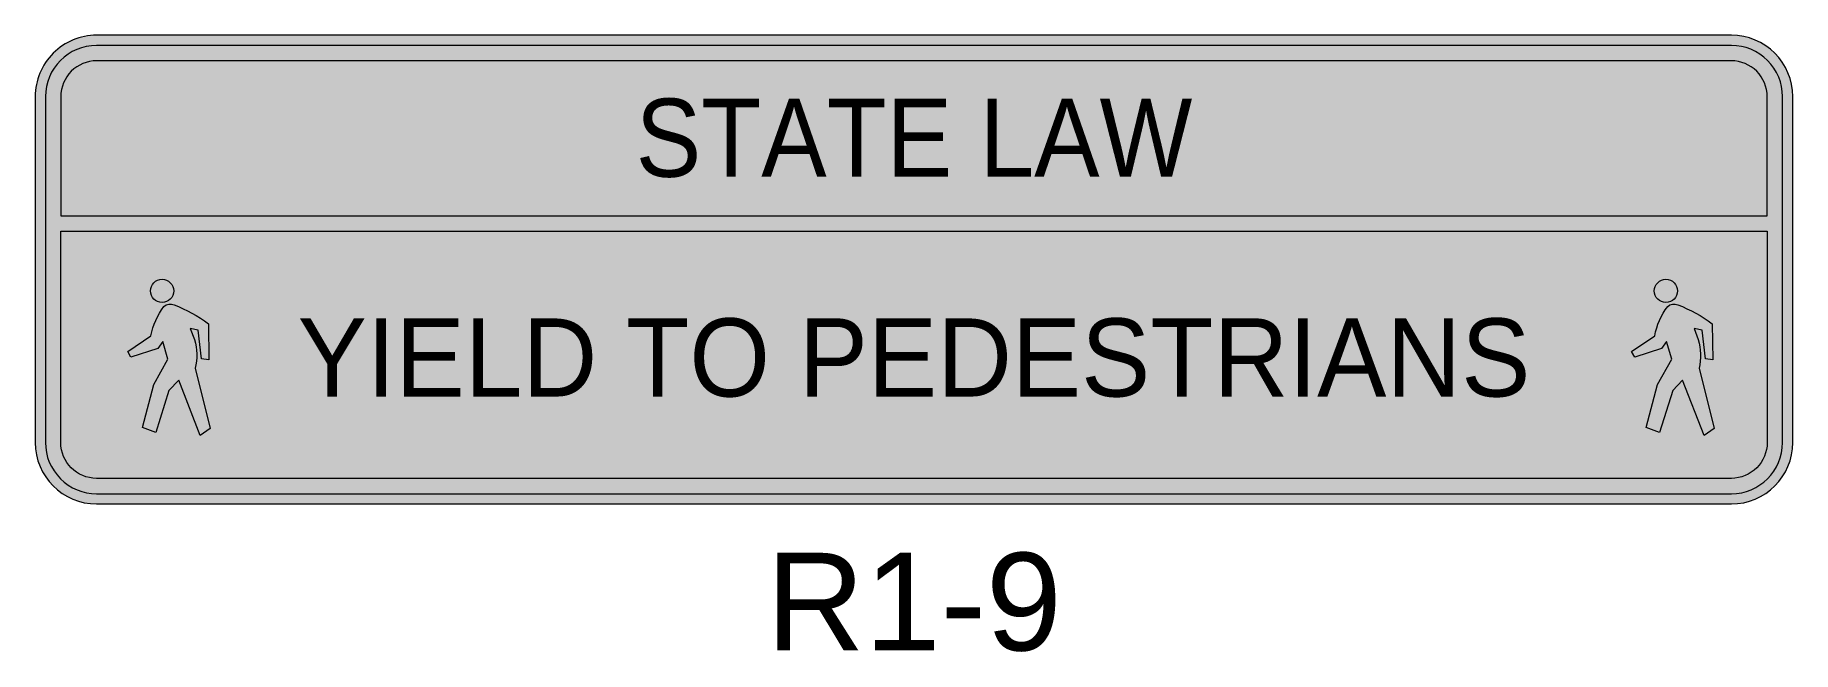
# Model space of a CAD drawing. Extents: x -0.9 to 0.9, y -0.39 to 0.24.
import ezdxf
from ezdxf.enums import TextEntityAlignment as Align

# ---------------------------------------------------------------- set-up
doc = ezdxf.new("R2010")
doc.units = 0
doc.header["$LTSCALE"] = 0.01
doc.header["$MEASUREMENT"] = 0
for name, color, linetype, lineweight in [('C-TRAF-CTRL-MTCD-IDEN', 7, 'Continuous', 20), ('C-TRAF-CTRL-MTCD-PATT-BLCK', 250, 'Continuous', 20), ('C-TRAF-CTRL-MTCD-PATT-WHIT', 255, 'Continuous', 20), ('C-TRAF-CTRL-MTCD-PATT-YELO', 50, 'Continuous', 20)]:
    doc.layers.add(name, color=color, linetype=linetype, lineweight=lineweight)
doc.styles.add('COA', font='arial.ttf')

msp = doc.modelspace()

# ---------------------------------------------------------------- hatches: boundary and pattern name
at = {"layer": 'C-TRAF-CTRL-MTCD-PATT-BLCK', "lineweight": 0}
h = msp.add_hatch(color=256, dxfattribs=at)
h.dxf.hatch_style = 1
edge = h.paths.add_edge_path()
edge.add_line((-0.8370437179464235, -0.2295072862994095), (0.8370437179714384, -0.2295072862862615))
edge.add_arc((0.8370437179655192, -0.1770437179273744), 0.05246356835888705, 270.0000000064642, 360.0000000064643)
edge.add_line((0.8895072863244062, -0.1770437179214553), (0.8895072863362444, 0.1770437179714096))
edge.add_arc((0.8370437179773413, 0.1770437179655066), 0.05246356835890309, 6.446671939679697e-09, 90.00000000644678)
edge.add_line((0.8370437179714383, 0.2295072863244097), (-0.8370437179464236, 0.2295072863362159))
edge.add_arc((-0.8370437179279968, 0.1770437179898363), 0.05246356834637964, 90.00000002012405, 180.0000000201239)
edge.add_line((-0.8895072862743765, 0.1770437179714096), (-0.8895072863112367, -0.1770437179214553))
edge.add_arc((-0.837043717939853, -0.1770437179280259), 0.05246356837138366, 179.9999999928243, 269.9999999928243)
edge = h.paths.add_edge_path(flags=16)
edge.add_line((0.8737682158142178, 0.05499999999999991), (0.8737682158577815, 0.1770437179964568))
edge.add_arc((0.8370437179948015, 0.1770437179981011), 0.03672449786298004, 359.9999999974345, 449.9999999974346)
edge.add_line((0.8370437179964458, 0.2137682158610812), (-0.8370437179464236, 0.2137682158577851))
edge.add_arc((-0.837043717923037, 0.1770437180198433), 0.03672449783794182, 90.0000000364865, 180.0000000364865)
edge.add_line((-0.8737682157609789, 0.1770437179964568), (-0.8737682158142178, 0.05500000000000013))
edge.add_line((-0.8737682158142178, 0.05500000000000013), (0.8737682158142178, 0.05499999999999991))
edge = h.paths.add_edge_path(flags=16)
edge.add_line((-0.8737682158151003, 0.03926092952156932), (0.8737682158142792, 0.0392609295215692))
edge.add_line((0.8737682158142792, 0.0392609295215692), (0.8737682158610381, -0.1770437179214553))
edge.add_arc((0.8370437179980776, -0.1770437179198234), 0.0367244978629605, 269.9999999974541, 359.999999997454, ccw=False)
edge.add_line((0.8370437179964458, -0.2137682157827838), (-0.8370437179464236, -0.2137682157859867))
edge.add_arc((-0.837043717944822, -0.1770437179230568), 0.03672449786292992, 179.9999999975015, 269.9999999975014, ccw=False)
edge.add_line((-0.873768215807752, -0.1770437179214553), (-0.8737682158151003, 0.03926092952156932))
h = msp.add_hatch(color=256, dxfattribs=at)
edge = h.paths.add_edge_path()
edge.add_arc((-0.7700215244574798, -0.02183450677893349), 0.01187209570593455, 0, 360)
h = msp.add_hatch(color=256, dxfattribs=at)
edge = h.paths.add_edge_path()
edge.add_arc((0.7700215244824947, -0.02183450677893349), 0.01187209570593455, 0, 360)
h = msp.add_hatch(color=256, dxfattribs=at)
edge = h.paths.add_edge_path()
edge.add_line((-0.8051908183741395, -0.08379868075522419), (-0.781419411391496, -0.06769681072839977))
edge.add_arc((-0.7132469530175997, -0.08001428598549372), 0.06927628943188098, 142.5039630566781, 169.7582309212802, ccw=False)
edge.add_arc((-0.7616510213232387, -0.04502349535954543), 0.009723772399837505, 66.8066799718286, 132.4212385374236, ccw=False)
edge.add_arc((-0.8109472079948338, -0.1744002401640139), 0.1481664215113484, 53.34214057153912, 68.98854686876479, ccw=False)
edge.add_line((-0.7224866261466764, -0.05553891793275138), (-0.7221328972991844, -0.09242092259522212))
edge.add_line((-0.7221328972991844, -0.09242092259522212), (-0.729616490240249, -0.09136506494417608))
edge.add_line((-0.729616490240249, -0.09136506494417608), (-0.732962094508726, -0.06188896532540437))
edge.add_line((-0.732962094508726, -0.06188896532540437), (-0.7411500228852991, -0.06039316327293411))
edge.add_line((-0.7411500228852991, -0.06039316327293411), (-0.7369239977581775, -0.07174366050149282))
edge.add_arc((-0.791051132999818, -0.08803339288814799), 0.05652523463636114, -13.30705578673519, 16.749333868709016, ccw=False)
edge.add_line((-0.7360435706424989, -0.1010437823596948), (-0.7206829237532272, -0.1627745710933918))
edge.add_line((-0.7206829237532272, -0.1627745710933918), (-0.7310001580073356, -0.170037598927001))
edge.add_line((-0.7310001580073356, -0.170037598927001), (-0.7530413514493021, -0.1133246599506039))
edge.add_line((-0.7530413514493021, -0.1133246599506039), (-0.76294988256384, -0.123934446951926))
edge.add_line((-0.76294988256384, -0.123934446951926), (-0.7765865604313856, -0.1666660722768479))
edge.add_line((-0.7765865604313856, -0.1666660722768479), (-0.7901223248704493, -0.1617148395312143))
edge.add_line((-0.7901223248704493, -0.1617148395312143), (-0.7785311211520906, -0.117533296016878))
edge.add_line((-0.7785311211520906, -0.117533296016878), (-0.764110668557865, -0.09162773334947504))
edge.add_line((-0.764110668557865, -0.09162773334947504), (-0.7694188100029015, -0.07367951093306353))
edge.add_line((-0.7694188100029015, -0.07367951093306353), (-0.7745500150683128, -0.08066428559312612))
edge.add_line((-0.7745500150683128, -0.08066428559312612), (-0.8019991371178549, -0.08976637846662554))
edge.add_line((-0.8019991371178549, -0.08976637846662554), (-0.8051908183741395, -0.08379868075522419))
h = msp.add_hatch(color=256, dxfattribs=at)
edge = h.paths.add_edge_path()
edge.add_line((0.734852230565835, -0.08379868075522419), (0.7586236375484786, -0.06769681072839977))
edge.add_arc((0.8267960959223749, -0.08001428598549372), 0.06927628943188098, 142.5039630566781, 169.7582309212802, ccw=False)
edge.add_arc((0.7783920276167359, -0.04502349535954543), 0.009723772399837505, 66.8066799718286, 132.4212385374236, ccw=False)
edge.add_arc((0.7290958409451408, -0.1744002401640139), 0.1481664215113484, 53.34214057153912, 68.98854686876479, ccw=False)
edge.add_line((0.8175564227932982, -0.05553891793275138), (0.8179101516407902, -0.09242092259522212))
edge.add_line((0.8179101516407902, -0.09242092259522212), (0.8104265586997256, -0.09136506494417608))
edge.add_line((0.8104265586997256, -0.09136506494417608), (0.8070809544312486, -0.06188896532540437))
edge.add_line((0.8070809544312486, -0.06188896532540437), (0.7988930260546755, -0.06039316327293411))
edge.add_line((0.7988930260546755, -0.06039316327293411), (0.803119051181797, -0.07174366050149282))
edge.add_arc((0.7489919159401566, -0.08803339288814799), 0.05652523463636114, -13.30705578673519, 16.749333868709016, ccw=False)
edge.add_line((0.8039994782974756, -0.1010437823596948), (0.8193601251867474, -0.1627745710933918))
edge.add_line((0.8193601251867474, -0.1627745710933918), (0.8090428909326389, -0.170037598927001))
edge.add_line((0.8090428909326389, -0.170037598927001), (0.7870016974906725, -0.1133246599506039))
edge.add_line((0.7870016974906725, -0.1133246599506039), (0.7770931663761346, -0.123934446951926))
edge.add_line((0.7770931663761346, -0.123934446951926), (0.7634564885085889, -0.1666660722768479))
edge.add_line((0.7634564885085889, -0.1666660722768479), (0.7499207240695253, -0.1617148395312143))
edge.add_line((0.7499207240695253, -0.1617148395312143), (0.761511927787884, -0.117533296016878))
edge.add_line((0.761511927787884, -0.117533296016878), (0.7759323803821095, -0.09162773334947504))
edge.add_line((0.7759323803821095, -0.09162773334947504), (0.7706242389370731, -0.07367951093306353))
edge.add_line((0.7706242389370731, -0.07367951093306353), (0.7654930338716618, -0.08066428559312612))
edge.add_line((0.7654930338716618, -0.08066428559312612), (0.7380439118221197, -0.08976637846662554))
edge.add_line((0.7380439118221197, -0.08976637846662554), (0.734852230565835, -0.08379868075522419))
at = {"layer": 'C-TRAF-CTRL-MTCD-PATT-WHIT', "lineweight": 0}
h = msp.add_hatch(color=256, dxfattribs=at)
h.dxf.hatch_style = 1
edge = h.paths.add_edge_path()
edge.add_line((-0.8370437179464235, -0.2400000000000107), (0.8370437179464235, -0.2399999999999893))
edge.add_arc((0.8370437179464219, -0.1770437179464111), 0.06295628205357817, 270.0000000000015, 360.0000000000016)
edge.add_line((0.8999999999999999, -0.1770437179464094), (0.8999999999999999, 0.1770437179464522))
edge.add_arc((0.8370437179464558, 0.17704371794642), 0.06295628205354409, 2.930163051369378e-11, 90.0000000000294)
edge.add_line((0.8370437179464235, 0.2399999999999642), (-0.8370437179464235, 0.2400000000000358))
edge.add_arc((-0.83704371794642, 0.1770437179464558), 0.06295628205358, 90.00000000000323, 180.0000000000033)
edge.add_line((-0.8999999999999999, 0.1770437179464522), (-0.8999999999999999, -0.1770437179464092))
edge.add_arc((-0.837043717946411, -0.1770437179464218), 0.06295628205358894, 179.9999999999886, 269.9999999999886)
at = {"layer": 'C-TRAF-CTRL-MTCD-PATT-YELO', "lineweight": 0}
h = msp.add_hatch(color=256, dxfattribs=at)
h.dxf.hatch_style = 1
edge = h.paths.add_edge_path()
edge.add_line((0.8737682158142178, 0.05499999999999991), (0.8737682158577815, 0.1770437179964568))
edge.add_arc((0.8370437179948015, 0.1770437179981011), 0.03672449786298004, 359.9999999974345, 449.9999999974346)
edge.add_line((0.8370437179964458, 0.2137682158610812), (-0.8370437179464236, 0.2137682158577851))
edge.add_arc((-0.837043717923037, 0.1770437180198433), 0.03672449783794182, 90.0000000364865, 180.0000000364865)
edge.add_line((-0.8737682157609789, 0.1770437179964568), (-0.8737682158142178, 0.05500000000000013))
edge.add_line((-0.8737682158142178, 0.05500000000000013), (0.8737682158142178, 0.05499999999999991))

# ---------------------------------------------------------------- linework, layer by layer
at = {"layer": 'C-TRAF-CTRL-MTCD-PATT-BLCK', "lineweight": 0, "flags": 128}
for points in [[(-0.8370437179464235, -0.2400000000000107), (0.8370437179464235, -0.2399999999999893, 0.414213562373095), (0.8999999999999999, -0.1770437179464094), (0.8999999999999999, 0.1770437179464522, 0.414213562373095), (0.8370437179464235, 0.2399999999999642), (-0.8370437179464235, 0.2400000000000358, 0.414213562373095), (-0.8999999999999999, 0.1770437179464522), (-0.8999999999999999, -0.1770437179464092, 0.414213562373095)], [(-0.8051908183741395, -0.08379868075522419), (-0.781419411391496, -0.06769681072839977, -0.1194829425490288), (-0.7682104455298232, -0.03784535466979054, -0.2943850328921345), (-0.7578214618781208, -0.03608558597646537, -0.06837659024563593), (-0.7224866261466764, -0.05553891793275138), (-0.7221328972991844, -0.09242092259522212), (-0.729616490240249, -0.09136506494417608), (-0.732962094508726, -0.06188896532540437), (-0.7411500228852991, -0.06039316327293411), (-0.7369239977581775, -0.07174366050149282, -0.1319028165566122), (-0.7360435706424989, -0.1010437823596948), (-0.7206829237532272, -0.1627745710933918), (-0.7310001580073356, -0.170037598927001), (-0.7530413514493021, -0.1133246599506039), (-0.76294988256384, -0.123934446951926), (-0.7765865604313856, -0.1666660722768479), (-0.7901223248704493, -0.1617148395312143), (-0.7785311211520906, -0.117533296016878), (-0.764110668557865, -0.09162773334947504), (-0.7694188100029015, -0.07367951093306353), (-0.7745500150683128, -0.08066428559312612), (-0.8019991371178549, -0.08976637846662554)], [(0.734852230565835, -0.08379868075522419), (0.7586236375484786, -0.06769681072839977, -0.1194829425490288), (0.7718326034101514, -0.03784535466979054, -0.2943850328921345), (0.7822215870618537, -0.03608558597646537, -0.06837659024563593), (0.8175564227932982, -0.05553891793275138), (0.8179101516407902, -0.09242092259522212), (0.8104265586997256, -0.09136506494417608), (0.8070809544312486, -0.06188896532540437), (0.7988930260546755, -0.06039316327293411), (0.803119051181797, -0.07174366050149282, -0.1319028165566122), (0.8039994782974756, -0.1010437823596948), (0.8193601251867474, -0.1627745710933918), (0.8090428909326389, -0.170037598927001), (0.7870016974906725, -0.1133246599506039), (0.7770931663761346, -0.123934446951926), (0.7634564885085889, -0.1666660722768479), (0.7499207240695253, -0.1617148395312143), (0.761511927787884, -0.117533296016878), (0.7759323803821095, -0.09162773334947504), (0.7706242389370731, -0.07367951093306353), (0.7654930338716618, -0.08066428559312612), (0.7380439118221197, -0.08976637846662554)]]:
    msp.add_lwpolyline(points, format="xyb", close=True, dxfattribs=at)
at = {"layer": 'C-TRAF-CTRL-MTCD-PATT-BLCK', "lineweight": 0}
for points in [[(-0.8370437179464235, -0.2295072862994095), (0.8370437179714383, -0.2295072862862615, 0.414213562373095), (0.8895072863244062, -0.1770437179214553), (0.8895072863362444, 0.1770437179714096, 0.4142135623730954), (0.8370437179714383, 0.2295072863244097), (-0.8370437179464236, 0.2295072863362159, 0.4142135623730947), (-0.8895072862743765, 0.1770437179714096), (-0.8895072863112367, -0.1770437179214553, 0.4142135623730954)], [(0.8737682158142178, 0.05499999999999991), (0.8737682158577815, 0.1770437179964568, 0.414213562373095), (0.8370437179964458, 0.2137682158610812), (-0.8370437179464235, 0.2137682158577851, 0.4142135623730955), (-0.8737682157609789, 0.1770437179964568), (-0.8737682158142178, 0.05500000000000013)], [(-0.8737682158151003, 0.03926092952156932), (0.8737682158142792, 0.0392609295215692), (0.8737682158610381, -0.1770437179214553, -0.414213562373095), (0.8370437179964458, -0.2137682157827838), (-0.8370437179464235, -0.2137682157859867, -0.4142135623730949), (-0.873768215807752, -0.1770437179214553)]]:
    msp.add_lwpolyline(points, format="xyb", close=True, dxfattribs=at)
for centre in [(-0.7700215244574798, -0.02183450677893349), (0.7700215244824947, -0.02183450677893349)]:
    msp.add_circle(centre, 0.01187209570593455, dxfattribs=at)

# ---------------------------------------------------------------- texts
at = {"layer": 'C-TRAF-CTRL-MTCD-IDEN', "lineweight": 0, "style": 'COA'}
msp.add_text('R1-9', height=0.09999999998574781, dxfattribs=at).set_placement((0, -0.29), align=Align.TOP_CENTER)
at = {"layer": 'C-TRAF-CTRL-MTCD-PATT-BLCK', "lineweight": 0, "style": 'COA'}
for s, width, p in [('STATE LAW', 0.9, (1.250557990495338e-11, 0.135)), ('YIELD TO PEDESTRIANS', 0.95, (1.230029966770019e-11, -0.09))]:
    msp.add_text(s, height=0.08, dxfattribs=dict(at, width=width)).set_placement(p, align=Align.MIDDLE_CENTER)

doc.saveas('drawing.dxf')
